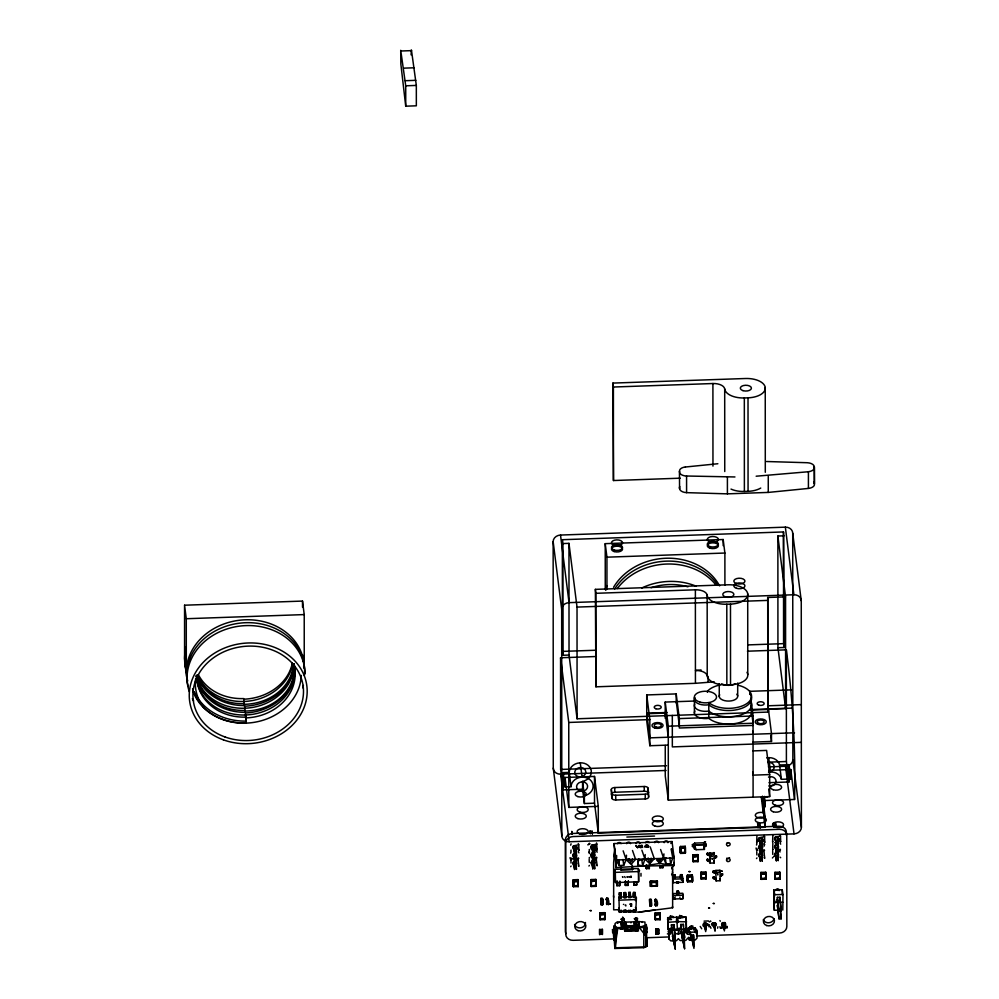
<?xml version="1.0" encoding="UTF-8"?>
<svg xmlns="http://www.w3.org/2000/svg" width="999" height="999" viewBox="0 0 999 999"><rect width="100%" height="100%" fill="white"/><g stroke="black" fill="none" stroke-linecap="round" stroke-linejoin="round"><path stroke-width="1.5" d="M599.662 933.715L599.675 930.569L602.335 930.481L602.297 934.165L599.662 933.715L602.335 933.628M616.92 885.738L616.97 881.393L616.92 885.738L619.642 885.713L619.867 881.293L619.642 885.713M625.399 885.439L625.461 881.106L625.399 885.439L628.121 885.414L628.346 881.006L628.121 885.414M633.89 885.139L634.065 882.304L636.813 882.192L636.613 885.114L633.89 885.139L633.816 883.403M614.485 940.184L614.797 948.476L643.781 947.676L647.015 946.24L646.865 938.935L645.854 935.863M655.844 933.341L655.844 930.194L658.516 930.106L658.466 933.79L655.844 933.341L658.503 933.253M682.954 882.304L682.717 876.897L672.702 877.247L672.951 882.654L682.954 882.304L682.729 880.406M672.964 899.038L672.714 893.63L682.729 893.268L683.179 894.142L682.966 898.688L672.964 899.038L672.714 893.63M672.951 882.654L672.702 877.247M707.267 859.277L707.267 860.514L709.59 861.55L707.267 860.701L707.267 859.277L709.59 860.176L707.267 859.465M707.267 854.707L707.267 853.283L708.129 853.321L709.552 854.182L709.577 855.631L707.267 854.707L707.267 853.283M709.552 854.182L709.577 855.631L708.116 854.582L708.129 853.321M713.286 877.035L713.286 878.283L715.609 879.32L713.286 878.471L713.286 877.035L715.609 877.946L713.286 877.222M713.286 872.477L713.286 871.053L714.148 871.103L715.571 871.965L715.596 873.413L713.286 872.477L713.286 871.053M715.571 871.965L715.596 873.413L714.148 872.352L714.148 871.103M715.609 857.317L715.621 856.056L716.445 855.956L716.495 857.379L714.397 858.328L716.458 857.192L716.445 855.956M721.628 875.087L721.628 873.825L722.464 873.725L722.514 875.149L720.404 876.098L722.464 874.962L722.464 873.725M591.171 885.726L591.171 881.393L595.953 881.155L595.966 885.626L591.171 885.726L595.966 885.626M600.074 918.98L600.087 914.647L604.87 914.397L604.882 918.88L600.074 918.98L604.882 918.88L604.87 914.397M601.473 930.581L599.55 929.432L599.6 934.527L600.986 934.028L599.6 934.527M643.781 947.676L643.843 927.447L646.266 925.986L646.852 932.317L645.878 932.616L645.916 937.649M657.654 930.219L655.731 929.058L656.056 933.878M675.049 897.065L675.174 896.927M680.556 852.622L680.569 848.288L685.351 848.039L685.364 852.522L680.556 852.622L685.364 852.522M687.599 881.143L687.599 876.81L692.382 876.573L687.599 876.81L687.624 881.23L692.394 881.043L692.382 876.573L692.394 881.043L687.624 881.23M708.691 855.506L708.703 854.257L707.267 853.471M714.71 873.276L714.722 872.027L713.286 871.24M761.088 878.558L761.101 874.237L765.883 873.988L765.896 878.471L761.088 878.558L765.896 878.471L765.883 873.988M613.886 937L613.873 940.047L614.722 940.196L614.397 925.561L615.584 927.509L615.621 947.801L645.641 946.84L646.228 938.148L645.903 940.721M624.125 912.099L624.163 911.013L625.586 910.988L625.586 912.087L624.125 912.099L624.1 910.326M628.808 911.937L628.846 910.851L630.282 910.813L630.269 911.925L628.808 911.937L628.783 910.164M633.491 911.775L633.528 910.688L634.964 910.651L634.952 911.762L633.491 911.775L633.466 910.002M613.861 929.794L614.397 925.561L614.972 929.757L613.861 929.794L614.497 927.272L613.861 933.391L614.835 933.141L614.735 934.577L614.135 927.147L613.873 940.047L613.873 934.652L614.735 934.577L613.099 929.819L612.549 930.331L612.599 932.479L613.561 932.954L614.385 930.156L613.174 929.869L613.873 940.047L614.735 934.577L613.873 933.566L614.135 927.147L621.853 929.008L623.214 927.734L624.6 929.008L624.75 931.293L636.625 930.856L637.687 927.422L639.81 928.333L640.109 927.035L646.266 925.986L647.015 946.24L645.754 939.023L646.865 938.935M651.398 882.279L651.385 886.325L656.53 886.163L656.543 882.055L651.373 882.154L651.385 886.325L656.53 886.076L656.543 882.055L651.373 882.154M704.42 849.437L703.845 842.781L694.58 843.106L694.38 848.838L696.091 849.712L704.42 849.437L703.845 842.781M578.171 881.493L573.389 881.618L573.401 886.038L578.184 885.851L578.171 881.38L573.389 881.618L573.376 885.951L578.184 885.851L578.171 881.38M595.953 881.155L591.171 881.393L591.196 885.813M620.903 911.15L620.891 912.262L619.455 912.312L619.467 911.2L620.903 911.15L619.467 911.2M619.455 912.312C618.356 909.989 622.127 909.852 620.891 912.262M624.949 930.444L627.31 928.733L630.856 930.419L630.869 928.171L634.477 926.485L639.522 927.834L645.117 935.014L644.954 922.052L638.91 921.577L639.522 927.834L637.037 930.119L624.949 930.444L625.374 927.971L627.434 926.56L634.477 926.485L634.877 925.561L634.253 921.827L625.699 922.127L626.036 926.622L630.869 928.171M660.114 914.46L655.332 914.709L655.319 919.03L660.127 918.943L660.114 914.46L655.332 914.709L655.344 919.13L660.127 918.943M675.124 898.401C675.049 900.349 671.353 898.363 675.049 898.65M685.351 848.039L680.569 848.288L680.581 852.709M692.432 846.378L692.444 844.555L693.918 844.392L694.38 847.289L692.432 846.378L694.218 846.977M697.989 856.505L693.206 856.63L693.231 861.051L698.001 860.876L697.989 856.393L693.206 856.63L693.206 860.963L698.001 860.876L697.989 856.393M705.956 873.813L701.173 873.938L701.198 878.358L705.968 878.171L705.956 873.688L701.173 873.938L701.173 878.271L705.968 878.171L705.956 873.688M708.116 860.564L708.129 859.315M714.135 878.333L714.148 877.085M782.791 910.089L783.004 894.53L782.229 889.709L773.713 890.072L774.325 910.264L778.558 910.176M779.919 874.013L775.137 874.137L775.137 878.471L779.932 878.371L779.919 873.888L775.137 874.137L775.162 878.558L779.932 878.371M782.205 894.367L782.229 889.709M600.886 902.297L600.911 898.388C603.933 898.051 602.634 902.834 602.597 904.782L601.161 904.819L600.836 902.409L602.297 902.284M651.298 900.911A8.267 7.03 -7.2 0 0 651.036 899.587L651.023 899.512A8.267 4.333 0 0 1 651.323 901.772L650.973 899.412L649.6 899.475L649.85 905.918L651.286 905.868L651.485 904.857A8.267 4.333 0 0 1 651.323 905.743L651.336 905.681A8.267 7.03 -7.2 0 0 651.336 902.022L651.286 905.868M676.985 882.017L678.546 882.142L676.985 882.017L676.997 882.866L678.458 882.304L676.997 882.866M636.613 885.114L636.55 883.303M624.75 931.293L624.6 929.008L627.447 926.672L623.214 927.734L621.853 929.008M673.763 862.474L674.125 865.521L659.79 863.448L642.644 866.046L616.108 867.557L614.023 843.581L672.04 841.545L674.113 857.966L674.125 865.521L642.644 866.046L637.886 864.784L637.949 860.713L644.929 858.99L647.102 859.552M646.253 865.434L646.365 868.705L649.313 868.606L649.213 865.409M659.839 866.133L659.939 867.831L662.886 867.731L662.886 865.309M696.515 932.729L696.565 929.932L695.142 927.746L688.498 927.821L687.012 930.269L685.651 927.921L685.851 932.379L687.512 934.202L693.556 935.089L693.693 946.802L691.196 935.176L688.211 929.282L691.196 935.176L693.955 948.388L693.556 935.089M625.586 912.087L625.561 910.276M630.269 911.925L630.244 910.114M634.952 911.762L634.927 909.952L633.641 910.326L633.653 909.552L633.666 911.063L635.139 910.963L635.264 909.652L633.703 910.052L634.964 910.651M622.727 917.294C619.517 929.295 628.696 928.858 622.727 917.294L622.614 925.873M635.976 918.206C632.941 928.283 641.695 927.934 636.338 918.193M637.662 847.115L635.701 845.616L637.649 847.689L639.023 845.491L637.649 847.689L636.875 846.328M673.089 938.298L671.428 924.787L674 924.687L675.212 938.236L673.089 938.298L671.428 924.787M673.588 898.713L673.601 899.075M679.894 897.464L679.957 897.102M680.494 898.913L682.092 898.75M682.454 937.974L680.794 924.45L683.366 924.362L684.577 937.911L682.454 937.974L680.794 924.45M668.219 929.52L667.682 917.656L685.826 916.87L686.238 919.142L686.425 929.07L668.219 929.52L667.682 917.656M686.425 929.07L685.826 916.87L676.798 918.793L677.397 929.195M635.888 925.411L635.963 918.293M678.446 882.804L678.446 881.967M626.036 926.622L625.699 922.127M674.949 898.463L674.949 899.312M645.641 946.84L646.266 925.986L646.378 933.528L646.478 931.056M781.156 910.838L779.957 897.252L777.372 897.339L777.372 899.55L779.02 910.838L781.156 910.838L779.957 897.252M779.02 918.83L777.372 905.331L779.02 918.83L781.156 918.83L780.581 911.1M573.376 886.263L573.251 879.794L578.046 879.62L578.184 881.155L578.171 886.563L573.376 886.737L573.251 879.794L573.389 881.33L578.171 880.594L578.171 886.563L578.046 879.62L577.684 880.831M578.171 886.563L577.697 884.615M591.171 886.038L591.046 879.57L595.829 879.395L595.966 886.338L591.171 886.513L591.046 884.44M595.841 885.376L595.966 886.338L595.479 884.39M600.087 919.392L599.949 912.811L604.745 912.649L604.882 914.185L600.074 913.785L599.949 912.811L600.087 919.767L604.87 919.592L604.757 917.532M655.319 919.355L655.194 912.874L659.989 912.711L660.114 919.654L655.319 919.817L655.194 917.756M655.194 918.855L659.989 918.693L660.114 919.654L659.627 917.694M680.556 852.934L680.431 846.465L685.227 846.29L685.364 847.826L680.556 847.427L680.431 846.465L680.556 853.408L685.351 853.233L685.227 851.173M687.599 881.455L687.474 874.987L692.27 874.812L692.394 881.755L687.599 881.93L687.474 880.956L687.474 874.987L687.612 876.523L692.382 875.786L692.394 881.755L692.27 874.812L692.394 881.755M693.206 861.275L693.081 854.807L697.876 854.644L698.001 856.168L698.001 861.588L693.206 861.75L693.081 854.807C692.245 857.442 697.702 856.88 697.876 854.644L698.001 861.588L697.514 859.627M701.173 878.583L701.048 872.115L705.843 871.94L705.968 873.476L705.968 878.883L701.173 879.058L701.048 872.115L701.186 873.638L705.956 872.901L705.968 878.883L705.843 871.94L705.481 873.151M705.968 878.883L705.481 876.922M761.088 878.87L760.963 872.402L765.758 872.239L765.883 879.182L761.088 879.345L760.976 878.383L760.963 872.402L761.101 873.938L765.883 873.201L765.883 879.182L765.758 872.239L765.396 873.451L761.35 873.588L760.963 877.284M765.883 879.182L765.409 877.222M775.137 878.783L775.012 872.314L779.807 872.139L779.932 873.675L779.932 879.083L775.137 879.257L775.386 873.501L779.445 873.351L779.807 872.139L779.932 879.083L779.807 878.121M779.932 879.083L779.445 877.122M628.945 876.672L629.158 877.197M779.02 910.838L777.372 897.339M680.569 877.696L680.481 874.699L681.93 874.649L682.08 877.671L680.569 877.696L682.067 877.484L681.93 874.649M574.887 857.317L574.125 858.366L575.599 858.316M760.726 849.187L759.964 850.249L761.438 850.199M693.443 846.59L693.531 844.642L692.444 844.555M708.378 924.799L707.454 923.95M690.908 929.12L691.046 926.373L691.845 929.082M706.031 923.113L705.694 929.994L703.671 923.201L706.031 923.113L705.694 931.592L703.671 923.725M715.396 922.789L715.047 929.669L713.036 922.876L715.396 922.789L715.047 931.268L713.036 922.876M600.449 930.618L600.449 929.507L602.36 929.332L602.409 934.44L600.986 934.028M656.618 930.244L656.618 929.132L658.541 928.97L658.578 934.065L655.781 934.165L655.731 929.058M690.833 928.658L690.971 926.073M704.957 846.153L705.057 844.267L705.993 843.993L706.006 846.003L704.295 846.94L704.482 844.03L705.993 843.993M656.917 882.379L651.011 882.579L650.449 882.192L657.454 881.942L650.324 881.23L650.449 886.288L656.917 886.15L657.33 880.981L650.324 881.23L650.449 886.288L651.635 885.052M613.861 934.614L614.198 929.807M645.878 932.616L646.266 925.986M627.31 928.733L627.434 926.56M602.372 930.294L602.36 929.332M602.297 934.165L602.335 930.481M655.781 934.165L655.769 933.203M658.541 929.919L658.541 928.97M658.466 933.79L658.516 930.106M626.498 855.219L626.198 859.652L623.726 865.296L619.143 865.509L616.096 860.002L614.023 843.581M645.217 854.557L644.929 858.99L642.644 866.046L641.895 860.239M663.935 853.895L663.648 858.328L665.983 863.798L670.579 863.76L672.789 858.016L671.128 849.025M778.233 890.371L778.034 890.509M782.791 902.247L775.087 902.522L773.988 901.622L774.537 894.704L773.713 890.072L774.65 893.893M639.522 927.834L638.91 921.577M602.809 903.77L602.597 904.782M649.313 868.069L646.253 867.856L646.453 865.584M614.897 849.3L613.636 862.649L613.673 909.839L617.32 909.714M638.736 928.396L639.81 928.333L640.109 927.035L638.736 928.396L633.104 926.36L633.154 927.834L636.788 928.658L636.887 930.743L637.687 927.422L636.026 928.408L633.154 927.834L633.516 926.36L636.788 928.658L633.104 926.36M621.091 911.45L621.216 910.139M624.163 911.013L625.774 911.288L625.898 909.977M615.396 926.672L616.97 927.621L616.158 936.063L615.022 923.576L616.57 922.439L621.041 922.202L621.74 928.333L625.374 927.971M712.175 923.688L711.837 924.312L712.724 924.687L712.162 923.438L712.861 924.674L712.162 923.438L711.463 924.724M613.935 856.692L614.735 849.287M619.592 896.865L619.467 897.926L621.103 898.039L620.841 892.719L619.392 892.769L619.405 894.405L619.592 896.865L621.028 896.727L620.841 892.719M624.15 897.764L624.088 892.606L625.524 892.557L625.911 897.701L624.15 897.764L624.088 892.606M628.833 897.601L628.771 892.432L630.207 892.382L630.594 897.539L628.833 897.601L628.771 892.432M633.453 892.269L633.516 897.439C632.305 891.158 635.938 890.996 635.339 897.364L634.889 892.219M717.744 874.962L718.106 874.612M678.496 921.64L677.397 922.626L676.286 921.715L676.798 917.382L678.496 921.64L686.575 921.827M758.204 841.258L758.516 838.536M685.851 932.379L678.333 934.015L679.008 928.321L678.333 934.015L675.324 933.566M719.904 926.685L720.441 928.108L727.085 927.721L727.247 926.435M645.928 927.272L646.278 924.45L646.865 928.633L645.754 928.683M606.306 899.924C607.167 894.692 609.989 902.422 608.403 904.57L606.568 903.883M654.994 901.011C655.856 895.778 658.666 903.508 657.092 905.656L655.656 905.718L655.132 904.357A8.267 4.333 0 0 0 655.581 905.594L655.606 905.569A8.267 7.03 -7.2 0 1 655.594 901.872L655.594 901.66A8.267 4.333 0 0 1 655.294 899.387L655.307 899.375A8.267 7.03 -7.2 0 0 655.019 900.773M616.108 867.557L616.67 855.556M665.834 857.629L656.68 860.052L659.79 863.448L660.339 859.227M627.01 876.76L626.885 877.085M627.597 877.085L627.872 877.047M621.341 869.118L615.184 869.33L614.934 881.518L615.596 882.579L638.623 881.767L638.873 869.642L638.249 868.518L632.105 868.73M673.938 897.639L674.562 898.163L673.888 897.676M637.886 864.784L638.798 858.903M694.38 848.838L694.58 843.106M712.387 859.003L711.738 858.765L712.462 858.79M658.353 859.09L659.79 863.448L660.526 859.078M632.355 865.871L632.504 869.654L621.141 870.191L621.253 866.52M704.158 846.653L704.482 844.03M606.643 898.201L606.905 904.445A8.267 7.03 -7.2 0 1 606.905 900.786L606.905 900.561A8.267 4.333 0 0 1 606.605 898.301L606.63 898.288A8.267 7.03 -7.2 0 0 606.343 899.687M570.941 858.865L571.103 858.066L571.915 858.566M589.198 858.228L589.36 857.429M756.942 848.563L756.78 850.748L756.056 848.039M772.851 849.387L772.702 850.186L772.851 843.131M669.48 929.932L669.78 928.483L670.816 932.904L668.968 934.852L668.518 930.931L669.48 929.932L678.234 930.331M717.594 928.208L717.881 926.76M638.623 881.767L638.249 868.518M715.833 878.958L716.083 880.868L720.192 880.718L719.954 878.82M693.531 844.642L694.38 847.289L694.205 845.054M646.253 867.856L646.253 867.007M615.184 869.33L615.596 882.579M678.546 882.142L678.458 882.304M631.755 861.625L632.442 858.803M641.87 850.161L644.929 858.99L649.787 863.798L651.161 858.141M647.976 846.49L647.764 847.277L645.916 847.14C651.548 846.553 642.719 844.33 647.864 845.753M655.332 899.287L655.656 905.718M621.141 870.191L621.316 866.77M618.918 908.029L618.418 910.514L619.318 911.088L635.826 910.514L636.4 909.789L635.439 907.454M639.897 927.759L640.109 927.035M635.826 910.514L636.413 897.651L635.426 896.503L635.426 900.611M650.249 862.324L651.161 859.402M570.666 845.154L571.091 843.818M570.666 853.146L571.091 851.81M588.923 844.517L589.348 843.168M588.923 852.509L589.348 851.16L589.36 853.608M756.93 835.688L756.693 842.694L756.93 841.957M756.505 845.029L756.93 843.68M772.851 835.139L772.602 842.132L772.851 841.395M573.251 884.664L573.264 885.763L578.046 885.601M595.829 879.395L595.479 880.606M599.962 917.694L599.962 918.793L604.757 918.63L604.87 919.592L604.745 912.649L604.757 918.63L604.383 917.544M680.444 852.434L680.431 851.335M693.081 859.677L693.081 860.788L696.678 860.663M701.048 876.985L701.048 878.084L705.843 877.921M760.976 878.383L761.338 877.272M570.854 850.823L571.091 850.074M589.11 850.174L589.348 849.437M630.856 930.419L633.741 928.683L634.402 922.477L638.898 922.314M762.662 799.4L763.261 798.014M717.607 873.588L717.232 872.801M710.052 854.545L714.16 854.407L714.335 852.971L709.602 853.146L710.064 863.099L714.173 862.961L713.935 861.063M715.833 870.416L716.071 872.314L720.179 872.177L720.391 871.128L719.942 870.266L715.833 870.416L716.083 880.868M682.966 898.688L682.729 896.79M613.923 929.382L612.337 929.582M710.938 855.281L711.6 855.818L711.213 855.019M717.644 873.551L716.957 873.051M640.009 846.066L642.257 845.379L639.735 845.828L639.959 847.102A1.861 0.974 0 0 0 640.933 847.339L642.507 847.314L639.435 846.215L641.795 845.616L640.334 845.953M646.465 847.189L647.577 847.077A1.786 0.937 0 0 0 648.401 846.603L648.114 845.491A1.548 0.812 0 0 0 647.152 845.216L645.779 845.554M693.556 937.112L691.196 937.187L689.547 940.234L695.217 940.034L697.065 938.086L696.565 929.932M574.4 857.629L574.275 858.253L574.887 857.429A2.035 1.723 -7.2 0 1 572.827 855.256A2.035 1.723 -7.2 0 1 575.936 854.182A2.035 1.723 -7.2 0 1 575.973 857.005M760.239 849.512L760.114 850.137L760.726 849.3A2.035 1.723 -7.2 0 1 758.678 847.102A2.035 1.723 -7.2 0 1 761.85 846.103A2.035 1.723 -7.2 0 1 761.7 848.95M777.06 848.476L776.036 849.575L777.359 849.637M670.878 843.531L672.04 841.545M591.171 886.513L591.046 879.57L591.171 880.531L595.966 880.931M693.081 855.906L698.001 856.168M693.756 930.019L695.142 927.746L695.217 932.042L697.015 933.89L696.378 929.932M570.679 866.695L571.103 866.058M588.935 866.046L589.36 865.421M756.518 858.566L756.942 857.941M772.427 858.004L772.864 857.379M630.219 877.01L630.794 876.273L631.368 877.347M659.79 863.448L663.648 858.328L660.601 849.512M715.009 858.141L715.621 856.056M721.016 875.911L721.628 873.825M715.184 858.341L715.184 857.092L716.495 856.143M721.191 876.111L721.191 874.862L722.514 873.913M682.242 879.732L681.281 880.007L682.08 879.595M630.444 876.747L630.631 876.985M680.494 932.554L681.168 931.792M649.787 863.798L654.283 858.665L650.212 846.902M614.173 932.666L613.374 931.143L613.786 934.827M625.212 905.344L625.337 905.256M705.057 844.267L704.295 846.94M773.663 856.643L775.873 855.144M648.339 845.666L647.764 847.277L647.352 845.604L648.401 846.603M773.988 903.508L775.087 902.522L773.938 897.776L774.325 910.264M571.016 863.061L570.916 860.064L572.252 858.89M720.441 928.108L724.762 924.475L724.75 922.464L724.412 929.345L722.402 922.539L724.412 930.931L724.762 924.475L722.402 924.562M776.348 848.813L775.886 849.687L776.161 848.95M624.637 929.657L628.284 926.997L622.852 928.92L615.584 927.509L622.24 928.658L617.769 928.371L614.797 948.476L614.135 927.147M599.55 929.432L601.023 930.194L602.409 929.694M655.769 929.42L658.578 929.32M708.316 924.687L707.28 924.475M595.392 849.924L596.503 849.187L597.177 849.774L596.503 842.919M709.939 926.335L708.99 926.872L708.978 924.662M777.647 889.497L778.159 889.797M623.463 904.432L623.788 904.37M639.597 926.935L645.566 925.873M722.327 925.586L724.762 924.475L727.085 927.721M587.749 844.829L590.084 843.805M760.251 848.438L760.813 848.651M776.173 847.889L775.886 847.901M645.691 845.366L646.653 845.416M578.246 843.568L578.733 844.754L573.488 845.853L574.575 853.483L573.488 845.853M596.99 844.105L591.745 845.216L592.832 852.846L591.745 845.216M764.085 835.439L764.572 836.625L759.327 837.736L760.414 845.366L759.327 837.736M779.994 834.877L780.494 836.076L775.249 837.174L776.323 844.804L775.249 837.174M691.196 937.187L687.512 938.423L685.851 940.371L680.182 940.571L678.333 938.673L676.498 940.696L670.816 940.896L668.993 939.048L668.518 930.931L669.155 934.852M628.383 858.94L626.198 859.652L623.151 850.836M684.989 852.871L685.227 846.29L685.351 852.759M592.669 855.918L593.231 855.681M645.766 845.778L646.99 845.429M592.382 855.943L593.194 855.706M759.964 848.463L760.776 848.226M656.056 881.43L657.33 880.981L657.454 886.038L650.449 886.288M639.435 846.215L640.172 847.489L641.445 847.14M621.053 896.44L619.617 896.815L619.467 897.926L621.041 897.701L621.028 896.727M630.881 922.826L631.056 922.801M646.166 940.146L646.865 939.959M655.731 933.803L656.655 933.603M714.947 856.942L715.184 857.092M720.953 874.712L721.191 874.862M629.72 904.157L630.007 904.17M622.614 911.875L639.298 912.087L672.639 907.766L672.614 864.772M639.298 912.087L654.745 909.964M675.037 877.11L673.526 877.871L673.463 874.949L674.912 874.899L675.087 877.771L674.912 874.899M680.594 877.01L682.042 876.86M678.546 893.368L677.047 894.13L676.985 891.208L678.433 891.158L678.608 894.03L678.433 891.158M685.439 467.008L717.869 463.736M756.156 476.211L808.416 471.74A7.667 4.021 0 0 0 814.297 467.457L814.297 466.558L814.422 484.09A7.667 4.021 0 0 1 808.441 488.424L768.268 492.42L727.409 493.856L686.588 492.644A7.667 4.021 0 0 1 679.682 488.823L679.457 487.924M701.073 669.942L695.479 670.504A11.076 5.807 0 0 1 707.217 675.911A18.469 9.678 0 0 0 726.847 684.927L730.531 684.802A18.469 9.678 0 0 0 746.977 672.277M695.491 683.316L714.223 681.83M640.172 847.489L642.507 847.314M668.368 922.277L676.286 921.715M630.644 877.122L630.794 877.372M624.65 925.598L627.335 925.411M616.57 922.439L621.041 922.202L621.74 928.333M707.442 924.5L708.666 924.587M624.125 892.956L625.586 892.869M628.821 892.781L630.269 892.706M678.471 891.932L677.01 892.007L677.097 893.518L678.583 893.443M601.161 904.819L600.836 898.388L602.285 898.313L602.584 899.575M649.85 905.918L649.525 899.475L650.973 899.412L651.273 900.661M730.506 724.025L729.445 724.063M682.067 876.785L680.606 876.835L680.506 875.486L681.967 875.424M600.836 902.409L602.285 902.347M640.059 927.621L643.843 927.447M601.161 900.836L602.597 900.773M649.85 901.922L651.286 901.86M704.058 921.128L708.378 920.941L709.527 921.927M624.3 896.652L625.774 896.602L625.911 897.701M628.983 896.49L630.456 896.44L630.594 897.539M633.666 896.328L635.139 896.265L633.641 896.365M624.288 910.638L625.724 910.589M626.86 837.037L654.545 836.063M646.39 867.906L649.313 867.794L646.365 867.869L646.378 865.808M675.062 877.184L673.601 877.247L673.463 874.949M617.082 882.891L619.83 882.791M625.574 882.592L628.321 882.492M620.891 894.305L619.455 894.367L619.617 896.815L621.041 897.701M633.503 893.868L634.952 893.818M672.964 895.541L682.966 895.179M779.083 909.053L781.218 908.978M779.095 917.045L781.218 916.97M624.587 930.656L636.788 930.206M400.924 50.999L411.526 50.637L416.333 85.427L416.346 105.807L405.731 106.181L400.849 64.036L400.724 50.325L405.731 85.802L405.731 106.181M403.596 68.157L414.21 67.782M405.182 80.707L415.796 80.332M405.731 85.802L416.333 85.427M680.319 478.184L613.461 480.531L612.911 383.079L745.616 378.509A18.469 9.678 0 0 1 765.246 387.537L765.296 472.277M612.911 383.079L613.398 387.025L712.911 383.529A11.076 5.807 0 0 1 724.7 388.936A18.469 9.678 0 0 0 744.33 397.952L748.014 397.827A18.469 9.678 0 0 0 765.246 387.537M686.588 492.644L686.575 476.011L734.964 476.96M731.006 489.085A18.469 9.678 0 0 0 744.38 491.458L748.064 491.333A18.469 9.678 0 0 0 760.751 488.061M560.514 535.052L785.351 527.16A7.393 6.281 -7.2 0 1 792.719 533.204L801.26 600.786L801.398 827.322A7.393 6.281 -7.2 0 1 794.03 833.878L569.18 841.77A7.393 6.281 -7.2 0 1 561.813 835.726L553.271 768.144L553.146 541.608A7.393 6.281 -7.2 0 1 560.514 535.052L569.043 602.647A7.393 6.281 -7.2 0 0 561.675 609.203L561.813 835.726M767.719 597.489L767.794 709.178L785.626 708.553L785.564 596.853L767.719 597.489L768.156 712.075L577.085 718.781L569.03 655.057L562.912 655.269L562.425 651.398L562.35 539.71L783.503 531.943L784.065 647.502L777.934 647.714L777.871 536.026L784.003 535.814M562.35 539.71L562.849 543.568L568.968 543.356L577.022 607.092L577.085 718.781M605.257 589.51L605.232 543.656L723.176 539.522L724.887 553.034L724.912 585.127M605.232 543.656L606.942 557.18L724.887 553.034M595.379 589.36L595.879 593.306L695.379 589.81L695.429 683.316L595.928 686.812L595.379 589.36L728.084 584.79A18.469 9.678 0 0 1 747.714 593.818L747.764 674.512M184.565 605.207L302.51 601.073L304.22 614.585L304.245 668.069A59.103 50.237 -7.2 0 0 245.242 619.805A59.103 50.237 -7.2 0 0 186.301 672.215L184.59 658.691L184.565 605.207L186.276 618.731L186.301 672.215M569.043 602.647L793.893 594.755A7.393 6.281 -7.2 0 1 801.26 600.786M186.276 618.731L304.22 614.585M577.022 607.092L768.094 600.387M695.379 589.81A11.076 5.807 0 0 1 707.167 595.217A18.469 9.678 0 0 0 726.797 604.233L730.481 604.108A18.469 9.678 0 0 0 747.714 593.818M562.425 651.398L595.129 650.262M747.751 644.904L783.578 643.643L784.065 647.502M764.56 796.415L765.084 806.48A11.076 9.416 -7.2 0 0 765.084 816.87L765.097 827.259L598.301 833.116L594.517 803.184L584.39 803.533L582.579 789.222L563.224 789.897L560.639 769.455L560.576 657.767L596.391 656.505M747.414 651.198L786.338 649.837C792.869 699.475 795.728 749.35 794.567 799.487L765.072 800.511M794.53 732.791L649.85 737.861L646.74 713.199L646.728 694.942L676.211 693.905L679.332 718.581L679.332 728.009L753.059 725.424M749.937 694.367L749.937 691.32L791.395 689.859M665.234 718.318L665.222 702.072L694.28 701.048M768.156 705.781L801.323 704.62M646.74 713.199L667.007 712.487M751.473 709.527L791.408 708.129M750.012 710.102L768.443 709.452L771.49 733.603L771.49 741.458L753.059 742.107M560.576 657.767L568.756 722.452L649.837 719.605L649.862 745.729L668.281 745.092M679.332 718.581L753.046 715.983L753.096 797.165M665.222 702.072L668.281 726.211L753.046 723.239L750.761 705.132M801.348 742.369L672.339 746.902L672.315 715.434M753.046 750.898L766.62 750.424L769.667 774.562L769.68 796.59L668.319 800.149L665.272 776.011L665.247 745.416M560.639 769.455L666.52 765.734M767.719 762.187L786.4 761.525L788.985 781.98L769.018 782.679M563.224 789.897L563.211 772.602L569.23 772.389A11.076 9.416 -7.2 0 1 579.707 762.849A11.076 9.416 -7.2 0 1 591.246 770.641A11.076 9.416 -7.2 0 1 582.579 781.405L582.579 789.222M766.708 757.891A11.076 9.416 -7.2 0 1 779.595 764.997L788.973 764.672L790.783 778.983L781.405 779.32A11.076 9.416 -7.2 0 0 768.531 772.202M553.271 768.144A7.393 6.281 -7.2 0 0 560.651 774.175L666.083 770.466M768.431 766.882L785.489 766.283A7.393 6.281 -7.2 0 0 792.856 759.727L792.719 533.204M584.39 803.533L584.378 795.728A11.076 9.416 -7.2 0 0 593.056 784.964A11.076 9.416 -7.2 0 0 581.518 777.16A11.076 9.416 -7.2 0 0 571.041 786.7L565.022 786.912L565.022 777.472L594.505 776.435L598.289 806.368L598.301 833.116M769.055 770.316L790.783 769.542L794.567 799.487M769.667 774.562L753.084 775.149L752.697 772.127M614.76 787.537L644.243 786.5A3.696 1.936 0 0 1 648.176 788.298L648.663 796.877A3.696 1.936 0 0 1 645.229 798.938L615.734 799.974A3.696 1.936 0 0 1 611.813 798.176L611.313 789.597A3.696 1.936 0 0 1 614.76 787.537L614.76 792.257A3.696 1.936 0 0 0 611.326 794.317M614.76 792.257L644.255 791.22A3.696 1.936 0 0 1 648.176 793.019L648.663 796.877M611.313 789.597L611.8 793.456A3.696 1.936 0 0 0 615.734 795.254L645.229 794.23A3.696 1.936 0 0 0 648.663 792.17M767.756 797.102L761.313 797.327L763.248 812.662A5.544 2.897 0 0 0 755.281 815.471A5.544 2.897 0 0 0 763.885 817.694L765.097 827.259M565.022 777.472L568.806 807.404L598.289 806.368M680.431 847.564L685.227 847.389M680.943 847.976L680.556 847.427L680.556 853.408M759.327 845.728L760.414 853.358L759.327 845.728L761.688 845.641L762.287 853.283L761.688 847.651M775.249 845.166L776.335 852.796L775.249 845.166L777.609 845.079L778.196 852.734L777.759 848.501M573.488 853.845L574.575 861.475L573.488 853.845L575.849 853.758L576.448 861.413L575.849 853.758M591.745 853.208L592.832 860.838L591.745 853.208L594.105 853.121L594.705 860.763L594.105 853.121M759.34 853.72L760.426 861.35L759.34 853.72L761.7 853.633L762.287 861.275L761.7 855.644M775.249 853.158L776.335 860.788L775.249 853.158L777.609 853.071L778.209 860.726L777.759 856.493M616.096 860.002L674.113 857.966L671.565 849M573.501 861.837L574.587 869.467L573.501 861.837L575.861 861.75L576.448 869.405L575.861 863.773M591.758 861.2L592.844 868.83L591.758 861.2L594.118 861.113L594.705 868.755L594.118 861.113M649.213 866.907L649.213 867.756M659.839 866.982L662.787 866.882L662.886 867.731M615.584 872.364L638.623 871.553M701.048 873.213L705.843 873.039M624.637 876.61L625.174 877.572M687.474 876.086L692.27 875.911M760.963 873.501L765.758 873.338M687.849 876.173L691.907 876.023M775.012 873.413L779.807 873.238M573.251 880.893L578.046 880.718M775.511 873.825L775.012 872.314L775.137 879.257M779.932 873.675L775.149 873.838M591.046 880.668L595.841 880.494M672.951 879.157L682.954 878.795M687.474 879.857L687.474 880.956L692.27 880.793L692.27 879.694M677.01 882.367L678.433 882.604M616.833 885.214L619.567 885.114M625.324 884.914L628.059 884.814M633.816 884.615L636.55 884.515M633.503 892.619L634.939 892.569M619.392 892.769L620.891 893.069M624.275 896.702L625.711 896.64L625.524 892.557M628.958 896.528L630.394 896.478L630.207 892.382M633.928 896.553L618.918 897.09L619.318 911.088M619.318 900.161L635.814 899.562M630.594 904.157L631.793 904.107M630.594 904.357L631.493 904.332L630.706 905.206M630.656 905.831L631.493 905.806M630.656 906.043L631.793 905.993M776.885 901.473L778.621 901.41M619.405 911.912L620.854 911.862M624.088 911.75L625.536 911.7M628.771 911.587L630.219 911.538M633.466 911.413L634.902 911.363M599.962 913.923L604.745 913.748M604.395 913.86L600.337 913.998L600.324 917.681M600.461 914.335L600.074 913.785L600.087 919.767M655.194 913.973L659.989 913.81M655.319 919.817L655.194 912.874L655.581 914.06M621.066 922.939L625.561 922.776M626.061 925.873L634.877 925.561L634.253 921.827M713.036 924.887L715.396 924.799M599.675 930.569L599.875 931.318L602.285 931.23M635.576 930.032L638.398 929.944M600.486 931.68C603.171 932.179 599.238 931.155 600.536 932.916L601.56 932.879L601.51 931.642M635.476 931.068L638.523 930.968M678.845 929.607L681.256 929.52M683.716 929.432L686.188 929.345M658.466 930.856L656.043 930.943L655.844 930.194M656.668 931.305C659.352 931.805 655.419 930.793 656.705 932.542L657.742 932.504L657.692 931.268M657.454 933.141L658.503 933.103L658.578 934.065M695.217 932.042L689.535 932.242L688.498 927.821L690.784 929.495M667.382 933.903L670.479 933.79M613.448 938.898L573.101 940.321A7.343 6.244 -7.2 0 1 565.771 934.315L565.721 843.081A7.343 6.244 -7.2 0 1 573.039 836.563L779.445 829.32A7.343 6.244 -7.2 0 1 786.775 835.314L786.837 926.56A7.343 6.244 -7.2 0 1 779.507 933.066L697.252 935.963M646.041 937.761L669.318 936.937M621.415 869.217L632.467 868.843M673.488 875.112L674.937 875.062M680.481 874.699L681.955 874.812M680.481 875.499L681.942 875.449M676.985 891.208L678.458 891.32M678.446 891.957L677.01 891.37M591.221 862.249L594.904 862.125M606.942 900.648L608.403 900.586M655.619 901.735L657.08 901.672M765.883 874.113L761.101 874.237L761.113 878.645M604.87 914.522L600.087 914.647L600.112 919.068M633.453 893.918L634.914 893.88M694.505 844.867L704.432 844.63L694.505 844.867L696.091 849.712M774.537 894.704L783.004 894.53M620.891 894.38L619.405 894.405L619.442 893.118M616.97 927.621L621.728 927.572M682.479 936.113L684.627 936.138M673.126 936.438L675.262 936.463M777.122 850.636L779.595 850.673L780.007 852.035M761.213 851.198L763.686 851.223L764.098 852.597M593.631 858.678L596.103 858.715L596.503 860.077M575.374 859.315L577.847 859.352L578.259 860.713M667.482 919.517L671.515 919.592M766.458 461.513L807.267 462.724A7.667 4.021 0 0 1 814.173 466.558M674.5 929.757L677.247 929.857M704.507 845.941L706.006 846.003M707.267 854.52L708.116 854.582M713.286 872.302L714.148 872.352M657.642 933.628L658.541 933.703M602.409 934.44L600.973 933.665M708.703 854.257L709.59 854.382M714.722 872.027L715.609 872.152M645.878 928.383L646.64 929.132M623.214 927.734L625.237 928.096L625.262 929.445M693.731 845.229L694.38 845.366M628.383 860.201L626.198 859.652L631.068 864.447L635.564 859.315L632.504 850.499M711.7 856.593L712.462 856.368L711.65 856.543M633.741 928.683L637.037 930.119M635.839 924.15L638.099 925.324M622.577 924.612L624.825 925.798M756.942 849.949L757.754 850.436M633.516 926.36L636.026 928.408M780.007 841.146L780.681 841.732L780.494 836.076M764.085 841.707L764.759 842.294L764.572 836.625M780.007 857.13L780.681 857.716M764.098 857.691L764.772 858.278L764.098 853.408M596.515 865.171L597.19 865.758L596.515 860.888M578.246 849.824L578.921 850.411L578.733 844.754M578.259 865.808L578.933 866.395L578.259 861.525M700.212 926.423L701.723 928.77M710.064 863.099L709.814 852.634M687.387 930.256L691.196 935.176M648.114 845.491L648.738 846.39M780.007 849.138L780.494 849.849M764.085 849.699L764.585 850.411M596.503 857.179L597.002 857.891M578.246 857.816L578.746 858.528M763.273 806.568L762.662 805.444M780.681 841.732L777.609 837.087L777.609 839.11M764.759 842.294L761.688 837.649L762.274 845.291L761.688 839.659M597.177 849.774L594.105 845.129L594.692 852.771L594.105 845.129L596.503 849.187M578.921 850.411L575.849 845.766L575.849 847.789M719.904 920.579L720.304 921.228M630.282 910.813L628.846 910.851M778.808 839.123L777.609 837.087L778.196 844.742L777.746 840.509M577.047 847.801L575.849 845.766L576.435 853.421L575.998 849.187M762.599 801.21L761.962 799.874M780.007 842.869L780.681 844.18M764.759 844.729L764.085 843.431L764.085 846.24M596.503 850.911L597.177 852.209M578.246 851.56L578.921 852.859M594.767 845.591L595.928 847.989M645.704 926.21L646.865 928.633M704.158 844.729L704.907 846.752M710.539 920.916L710.876 921.64M671.603 867.694L672.627 870.017M671.603 873.988L672.627 876.31M779.195 849.687L779.595 850.673M763.273 850.249L763.686 851.223M595.691 857.729L596.103 858.715M577.434 858.366L577.847 859.352M569.967 857.754L570.916 860.064M688.461 937.349L689.547 940.234L688.96 937.474M684.864 851.185L685.227 852.272M619.592 910.813L619.392 910.201L619.63 911.5M691.445 926.048L692.257 928.608M710.551 927.022L710.951 928.283M629.407 858.641L630.656 862.999M648.139 857.929L649.375 862.324M411.526 50.637L411.326 49.95L411.101 54.87M613.099 929.819L613.873 934.39M776.136 827.247L775.411 822.814L775.836 825.911M760.227 827.809L759.502 823.376L760.127 828.009M592.395 833.815L591.92 830.856L592.332 833.94M643.781 926.76L645.117 935.014M638.486 927.447L638.598 928.246M669.817 857.891L670.579 863.76M622.976 859.465L623.726 865.296M785.351 527.16L793.893 594.755M777.871 536.026L785.564 596.853M792.856 759.727L801.398 827.322M777.934 647.714L785.626 708.553M785.489 766.283L794.03 833.878M779.595 764.997L781.405 779.32M767.794 709.178L768.156 712.075M770.729 735.426L771.49 741.458M768.718 757.667L770.529 771.977M768.731 789.048L769.68 796.59M763.873 796.902L765.084 806.48M749.937 691.32L750.286 694.118M750.811 698.313L753.046 715.983M762.462 796.141L763.248 812.662M765.084 816.87L763.873 807.304L763.885 817.694M752.672 731.156L753.059 734.24M701.423 876.972L701.423 873.288M676.286 701.685L679.332 725.823M693.219 856.343L693.206 861.75M668.281 737.225L665.234 713.086L646.803 713.723L646.803 721.59L649.862 745.729M680.806 847.552L680.806 851.323M687.012 930.269L687.512 934.202M672.427 865.359L672.614 866.87M672.439 871.652L672.627 873.163M646.728 694.942L649.837 719.605M672.452 906.268L672.639 907.766M660.127 914.247L655.332 914.41M659.627 913.923L659.989 912.711L660.114 919.654M657.742 932.504L656.705 932.542M644.58 846.178L644.68 847.027M613.473 895.753L613.661 897.252M553.146 541.608L561.675 609.203M580.269 762.811L582.08 777.135M582.579 781.405L584.378 795.728M601.56 932.879L600.536 932.916M591.408 880.656L591.408 884.427M569.23 772.389L571.041 786.7M563.211 772.602L565.022 786.912M560.651 774.175L569.18 841.77M573.626 884.652L573.638 880.981M302.909 657.454L303.421 661.513M304.245 668.069L303.758 664.21A59.103 50.237 -7.2 0 1 303.659 667.232M293.931 664.56L294.38 668.081A49.338 41.983 -2.7 0 1 245.042 711.063M244.193 703.308L243.594 698.576A49.251 41.858 -7.2 0 1 198.414 674.75M245.042 710.064L244.555 706.206A49.338 40.822 -6.6 0 0 293.818 664.223M195.667 678.771A51.911 44.118 -7.2 0 0 200.961 703.533L202.997 706.743A55.157 46.878 -7.2 0 0 246.041 722.926L245.417 712.961A49.338 40.834 -8 0 0 294.131 663.998L294.205 664.585M624.15 910.039L624.313 911.338M656.793 903.233L657.092 905.656M608.403 904.57L608.029 898.151M676.798 918.793L676.798 917.382L677.397 922.626M774.063 827.197L773.551 822.664L773.95 826.86M758.141 827.746L757.629 823.226L758.029 827.422M590.384 833.715L590.047 830.706L590.309 833.503M590.909 846.24L591.258 849.262M590.909 854.232L591.258 857.254M572.127 834.365L571.79 831.343L572.052 834.14M683.828 930.818L684.577 937.911M675.212 938.236L674 924.687M780.256 910.289L781.156 918.83M294.156 664.085L294.255 665.084M679.782 915.334L680.044 917.969M670.416 915.671L670.679 918.293M665.409 857.979L665.983 863.798M618.581 859.652L619.143 865.509L619.018 860.539M677.11 882.542L677.085 882.217M714.959 871.877L715.034 873.163M714.959 877.871L715.034 879.157M708.94 854.108L709.015 855.394M708.94 860.102L709.015 861.388M676.798 917.382L676.91 919.704M632.28 865.159L632.504 869.654M772.677 851.373L772.764 854.382M756.755 851.935L756.855 854.932M589.173 859.415L589.273 862.412M245.904 716.832L246.016 722.727M693.918 844.392L693.955 846.315M713.948 877.259L713.96 878.508M707.929 859.49L707.941 860.751M773.938 897.776L773.988 901.622M721.852 874L721.865 875.236M715.846 856.23L715.858 857.467M713.935 871.278L713.948 872.514M707.916 853.496L707.929 854.744M668.968 934.852L668.993 939.048M704.382 844.704L704.395 846.615M714.834 878.071L714.834 879.332M708.815 860.301L708.815 861.563M814.41 467.457L814.422 484.09M808.416 471.74L808.416 488.374M790.783 769.542L790.783 778.983M788.973 764.672L788.985 781.98M786.338 649.837L786.4 761.525M786.388 835.326L786.388 832.229A7.343 6.244 -7.2 0 0 779.058 826.235L572.652 833.478A7.343 6.244 -7.2 0 0 565.334 839.984L565.384 931.23A7.343 6.244 -7.2 0 0 565.983 933.703M783.503 531.943L783.578 643.643M777.609 845.079L777.609 847.102M777.609 853.071L777.609 855.082M768.256 475.786L768.268 492.42M768.443 709.452L768.443 712.075M761.088 873.363L761.088 879.345M748.014 397.827L748.064 491.333M744.33 397.952L744.38 491.458M737.687 683.041L737.687 695.916M730.481 604.108L730.531 684.802M727.397 477.222L727.409 493.856M726.797 604.233L726.847 684.927M724.7 388.936L724.75 471.54M723.176 539.522L723.189 545.629M719.942 870.266L720.192 880.718M719.255 683.691L719.255 696.565M713.935 852.497L714.173 862.961M712.911 383.529L712.961 466.133M750.873 709.003A23.089 12.1 0 0 1 737.462 723.114A23.089 12.1 0 0 1 708.803 718.318L708.791 702.584A23.089 12.1 0 0 0 745.716 704.283A23.089 12.1 0 0 0 738.224 685.264M708.066 676.348L708.066 682.055M707.379 692.307L707.379 691.333A23.089 12.1 0 0 1 720.167 684.952M707.167 595.217L707.217 675.911M701.173 873.076L701.173 879.058M697.989 855.606L698.001 861.588M694.392 697.439L694.392 713.174M687.599 875.948L687.599 881.93M685.351 847.252L685.351 853.233M683.366 924.362L683.366 926.56M681.343 931.567L681.343 933.578M679.57 488.823L679.445 471.291L679.557 472.19A7.667 4.021 0 0 0 686.575 476.073M676.211 693.905L676.223 703.034M668.281 726.211L668.319 800.149M659.939 865.409L659.939 867.831M649.313 865.671L649.313 868.606M648.176 788.298L648.176 793.019M646.365 865.072L646.365 868.705M645.229 794.23L645.229 798.938M644.243 786.5L644.255 791.22M642.232 921.553L642.232 922.427M640.983 873.388L640.983 876.148M639.522 870.416L639.522 871.066M631.193 876.26L631.193 877.359M625.824 905.032L625.824 906.006M617.719 922.402L617.719 923.276M615.734 795.254L615.734 799.974M613.398 387.025L613.461 480.531M611.8 793.456L611.813 798.176M606.942 557.18L606.955 589.273M604.87 913.61L604.87 919.592M599.875 931.318L599.875 934.252M595.879 593.306L595.928 686.812M595.953 880.369L595.966 886.338M594.505 776.435L594.517 803.184M573.376 880.756L573.376 886.737M568.968 543.356L569.03 655.057M568.756 722.452L568.806 807.404M562.849 543.568L562.912 655.269M302.51 601.073L302.522 607.18M768.493 777.097A5.544 4.708 -7.2 0 1 776.061 781.093A5.544 4.708 -7.2 0 1 768.793 785.963M767.707 762.499A5.544 4.708 -7.2 0 1 774.225 766.483A5.544 4.708 -7.2 0 1 768.718 771.827M694.767 697.689A11.076 5.807 0 0 0 697.752 703.421A11.076 5.807 0 0 0 708.803 704.77A23.089 12.1 0 0 0 739.16 709.153A23.089 12.1 0 0 0 749.65 693.593M694.78 703.983A11.076 5.807 0 0 0 697.752 709.715A11.076 5.807 0 0 0 708.803 711.063A23.089 12.1 0 0 0 737.449 715.871A23.089 12.1 0 0 0 750.873 701.76M763.611 802.11A8.004 3.534 50.8 0 1 763.036 801.21M762.699 799.724A10.702 8.304 32 0 1 761.812 796.765M763.748 797.976A8.004 2.872 -56.5 0 1 764.26 797.065M762.911 805.331A10.702 7.842 -42 0 1 763.573 799.525M763.748 807.429A8.004 5.32 -76.2 0 1 763.136 806.78M708.803 718.318A11.076 5.807 0 0 1 697.602 716.882A11.076 5.807 0 0 1 694.904 711.013M736.812 694.168A9.241 4.833 0 0 1 729.083 701.073A9.241 4.833 0 0 1 719.68 694.767M735.414 683.691A9.241 4.833 0 0 1 721.69 683.803M602.609 899.824A8.267 7.03 -7.2 0 0 602.347 898.501L602.347 898.501A8.267 4.333 0 0 1 602.647 900.686L602.659 900.936A8.267 7.03 -7.2 0 1 602.659 904.595L602.634 904.657A8.267 4.333 0 0 0 602.784 903.521M606.893 904.507A8.267 4.333 0 0 1 606.53 903.695M617.457 843.668A1.886 1.598 -7.2 0 1 621.066 843.643M664.185 842.681A1.886 1.598 -7.2 0 1 666.121 840.846A1.886 1.598 -7.2 0 1 667.906 842.669M654.82 842.681A1.886 1.598 -7.2 0 1 656.755 841.17A1.886 1.598 -7.2 0 1 658.566 842.656M645.541 842.681A1.886 1.598 -7.2 0 1 649.15 842.656M636.101 843.668A1.886 1.598 -7.2 0 1 638.036 841.832A1.886 1.598 -7.2 0 1 639.822 843.656M626.735 843.668A1.886 1.598 -7.2 0 1 628.671 842.157A1.886 1.598 -7.2 0 1 630.481 843.643M760.751 841.258A2.035 1.723 -7.2 0 1 758.666 839.11A2.035 1.723 -7.2 0 1 761.837 838.111A2.035 1.723 -7.2 0 1 761.688 840.958M776.673 840.696A2.035 1.723 -7.2 0 1 774.575 838.586A2.035 1.723 -7.2 0 1 777.684 837.512A2.035 1.723 -7.2 0 1 777.721 840.334M574.912 849.375A2.035 1.723 -7.2 0 1 572.814 847.264A2.035 1.723 -7.2 0 1 575.923 846.19A2.035 1.723 -7.2 0 1 575.973 849.013M592.894 848.75A2.035 1.723 -7.2 0 1 591.183 846.353A2.035 1.723 -7.2 0 1 594.467 845.753A2.035 1.723 -7.2 0 1 593.856 848.563M728.433 842.669A1.848 1.573 -7.2 0 1 727.297 842.669M776.673 848.688A2.035 1.723 -7.2 0 1 774.575 846.578A2.035 1.723 -7.2 0 1 777.684 845.504A2.035 1.723 -7.2 0 1 777.721 848.326M774.737 842.681A2.035 1.723 -7.2 0 1 776.698 842.194M592.894 856.742A2.035 1.723 -7.2 0 1 591.196 854.345A2.035 1.723 -7.2 0 1 594.48 853.745A2.035 1.723 -7.2 0 1 593.856 856.555M776.685 856.68A2.035 1.723 -7.2 0 1 774.587 854.57A2.035 1.723 -7.2 0 1 777.697 853.496A2.035 1.723 -7.2 0 1 777.734 856.318M760.763 857.242A2.035 1.723 -7.2 0 1 758.678 855.094A2.035 1.723 -7.2 0 1 761.85 854.095A2.035 1.723 -7.2 0 1 761.7 856.942M592.894 864.734A2.035 1.723 -7.2 0 1 591.196 862.337A2.035 1.723 -7.2 0 1 594.48 861.725A2.035 1.723 -7.2 0 1 593.868 864.547M574.924 865.359A2.035 1.723 -7.2 0 1 572.827 863.248A2.035 1.723 -7.2 0 1 575.936 862.174A2.035 1.723 -7.2 0 1 575.973 864.997M729.532 857.641A1.848 1.573 -7.2 0 1 726.748 858.153M775.649 890.609A1.848 1.573 -7.2 0 1 777.559 888.91A1.848 1.573 -7.2 0 1 779.332 890.584M777.759 900.024A1.848 1.573 -7.2 0 1 776.747 899.949M670.117 918.618A1.848 1.573 -7.2 0 1 671.141 916.295A1.848 1.573 -7.2 0 1 673.551 917.544M680.819 915.921A1.848 1.573 -7.2 0 1 679.507 915.608M679.233 917.569A1.848 1.573 -7.2 0 1 681.143 915.871A1.848 1.573 -7.2 0 1 682.916 917.544M585.439 922.489A5.544 4.708 -7.2 0 1 580.906 927.784A5.544 4.708 -7.2 0 1 574.575 924.5M773.988 918.693A5.544 4.708 -7.2 0 1 768.93 922.751A5.544 4.708 -7.2 0 1 763.286 919.704M703.771 923.638A2.035 1.723 -7.2 0 0 704.133 926.61A2.035 1.723 -7.2 0 0 706.967 924.749A2.035 1.723 -7.2 0 0 703.771 923.638A2.035 1.723 -7.2 0 0 704.432 923.638M671.84 930.544A2.035 1.723 -7.2 0 1 670.841 929.757M670.841 928.233A2.035 1.723 -7.2 0 1 671.465 927.572M692.819 925.886A2.035 1.723 -7.2 0 1 689.685 926.56M689.372 928.533A2.035 1.723 -7.2 0 1 691.52 926.548A2.035 1.723 -7.2 0 1 693.356 928.62M680.419 927.596A2.035 1.723 -7.2 0 1 681.193 927.047M813.648 481.805A7.667 4.021 0 0 1 814.185 483.191M679.57 487.912A7.667 4.021 0 0 1 679.77 486.501M679.557 471.278A7.667 4.021 0 0 1 685.414 466.945M613.548 587.312A59.103 50.237 -7.2 0 1 667.394 558.216A59.103 50.237 -7.2 0 1 719.605 585.864M605.806 590.272A59.103 50.237 -7.2 0 1 606.818 585.576M641.758 587.999A59.103 50.237 -7.2 0 1 695.928 586.101M617.295 588.573A59.103 50.237 -7.2 0 1 716.021 585.102M651.048 587.712A55.407 47.09 -7.2 0 1 687.936 586.8M614.622 589.048A59.103 50.237 -7.2 0 1 666.283 561.151A59.103 50.237 -7.2 0 1 717.981 585.426M186.164 670.154A59.103 50.237 -7.2 0 1 186.151 647.127M187.725 680.981A59.103 50.237 -7.2 0 1 186.051 663.823M302.772 655.082A59.103 50.237 -7.2 0 1 303.521 659.702M187.25 675.361A59.103 50.237 -7.2 0 1 185.939 652.397M293.918 663.611A49.251 41.858 -7.2 0 1 249.862 707.829A49.251 41.858 -7.2 0 1 196.478 675.636M189.323 691.783A59.103 50.237 -7.2 0 1 237.787 626.373A59.103 50.237 -7.2 0 1 304.982 673.863M303.421 685.439A59.103 50.237 -7.2 0 1 302.709 687.799M193.631 700.898A59.103 50.237 -7.2 0 1 192.345 698.676M301.273 675.411A55.407 47.09 -7.2 0 1 252.897 722.527A55.407 47.09 -7.2 0 1 192.857 690.784M292.357 662.949A49.338 40.822 -6.6 0 1 243.706 699.2M292.482 664.385A49.251 41.858 -7.2 0 1 248.589 701.123A49.251 41.858 -7.2 0 1 197.702 675.361M244.555 705.556A49.338 42.045 -2.7 0 1 197.078 675.686M293.494 663.836A49.338 41.983 -2.7 0 1 244.193 704.307M244.193 703.671A49.338 42.982 -7.6 0 1 197.103 674.874M245.904 717.107A49.338 42.957 -8.2 0 1 196.603 675.961M293.968 665.122A49.251 41.858 -7.2 0 1 246.029 717.894M246.004 721.103A55.245 46.653 -3.1 0 1 194.33 691.957M294.293 665.446A49.251 41.858 -7.2 0 1 249.675 714.71A49.251 41.858 -7.2 0 1 196.516 675.724M188.237 686.575A59.103 50.237 -7.2 0 1 241.458 622.976A59.103 50.237 -7.2 0 1 304.383 675.499M203.471 706.38A55.245 46.354 -10.6 0 1 192.582 688.761M245.404 712.312A49.338 42.045 -2.7 0 1 196.428 676.298M245.042 710.426A49.338 42.982 -7.6 0 1 196.328 675.499M590.172 910.601L591.283 910.626L590.172 910.601M609.353 903.933L610.476 903.995L609.365 903.87M621.116 919.255C626.098 922.239 624.775 915.983 621.116 919.205M634.377 918.793C639.348 921.777 638.061 915.509 634.39 918.743M688.923 871.565L690.034 871.603L688.923 871.565M704.507 841.857L705.619 841.882L704.507 841.82M708.603 908.041L709.727 908.066L708.603 908.004M713.286 903.483L714.397 903.546L713.298 903.421M721.166 871.24L722.289 871.265L721.166 871.24M622.514 876.797L622.951 877.372L622.527 876.76M617.37 881.418L616.583 881.717L617.37 881.418M674.949 875.673L673.501 875.748L674.937 875.698M662.886 866.92L659.939 866.995L662.886 866.92M625.549 894.217L624.088 894.255L625.586 894.292M630.232 894.055L628.771 894.08L630.269 894.13M684.59 948.725L681.83 935.501L684.327 947.139L684.19 935.426L684.59 948.725M675.237 949.05L672.477 935.838L674.974 947.464L674.837 935.751L675.237 949.05M294.355 666.583L294.38 668.081L294.355 666.583M614.135 545.254A5.544 2.897 0 0 0 622.552 542.844A5.544 2.897 0 0 0 614.36 540.222A5.544 2.897 0 0 0 614.135 545.254M614.135 549.974A5.544 2.897 0 0 0 622.564 547.552A5.544 2.897 0 0 0 614.36 544.942A5.544 2.897 0 0 0 614.135 549.974M709.964 541.883A5.544 2.897 0 0 0 718.393 539.472A5.544 2.897 0 0 0 710.202 536.863A5.544 2.897 0 0 0 709.964 541.883M709.964 546.603A5.544 2.897 0 0 0 718.393 544.193A5.544 2.897 0 0 0 710.202 541.583A5.544 2.897 0 0 0 709.964 546.603M736.513 583.591A5.544 2.897 0 0 0 744.942 581.168A5.544 2.897 0 0 0 736.75 578.558A5.544 2.897 0 0 0 736.513 583.591M736.513 588.311A5.544 2.897 0 0 0 744.942 585.889A5.544 2.897 0 0 0 736.75 583.279A5.544 2.897 0 0 0 736.513 588.311M579.77 790.933A5.544 4.708 -7.2 0 0 587.599 785.951A5.544 4.708 -7.2 0 0 578.908 782.816A5.544 4.708 -7.2 0 0 579.77 790.933M577.959 776.623A5.544 4.708 -7.2 0 0 585.789 771.64A5.544 4.708 -7.2 0 0 577.097 768.506A5.544 4.708 -7.2 0 0 577.959 776.623M579.807 812.05A5.544 2.897 0 0 0 588.236 809.64A5.544 2.897 0 0 0 580.044 807.017A5.544 2.897 0 0 0 579.807 812.05M579.82 834.078A5.544 2.897 0 0 0 588.249 831.655A5.544 2.897 0 0 0 580.057 829.045A5.544 2.897 0 0 0 579.82 834.078M577.859 796.603A5.544 2.897 0 0 0 586.288 794.18A5.544 2.897 0 0 0 578.096 791.57A5.544 2.897 0 0 0 577.859 796.603M577.872 818.618A5.544 2.897 0 0 0 586.301 816.208A5.544 2.897 0 0 0 578.109 813.598A5.544 2.897 0 0 0 577.872 818.618M775.162 805.194A5.544 2.897 0 0 0 783.591 802.784A5.544 2.897 0 0 0 775.399 800.162A5.544 2.897 0 0 0 775.162 805.194M775.174 827.209A5.544 2.897 0 0 0 783.603 824.799A5.544 2.897 0 0 0 775.411 822.189A5.544 2.897 0 0 0 775.174 827.209M773.214 789.747A5.544 2.897 0 0 0 781.643 787.324A5.544 2.897 0 0 0 773.438 784.715A5.544 2.897 0 0 0 773.214 789.747M773.226 811.762A5.544 2.897 0 0 0 781.655 809.352A5.544 2.897 0 0 0 773.451 806.742A5.544 2.897 0 0 0 773.226 811.762M758.828 705.157A3.509 1.836 0 0 0 764.16 703.621A3.509 1.836 0 0 0 758.978 701.972A3.509 1.836 0 0 0 758.828 705.157M757.929 822.477A5.544 2.897 0 0 0 766.358 820.054A5.544 2.897 0 0 0 758.166 817.444A5.544 2.897 0 0 0 757.929 822.477M758.84 723.413A3.509 1.836 0 0 0 764.173 721.89A3.509 1.836 0 0 0 758.99 720.229A3.509 1.836 0 0 0 758.84 723.413M655.906 708.766A3.509 1.836 0 0 0 661.238 707.242A3.509 1.836 0 0 0 656.056 705.581A3.509 1.836 0 0 0 655.906 708.766M654.919 826.086A5.544 2.897 0 0 0 663.336 823.676A5.544 2.897 0 0 0 655.144 821.066A5.544 2.897 0 0 0 654.919 826.086M654.919 821.365A5.544 2.897 0 0 0 663.336 818.955A5.544 2.897 0 0 0 655.144 816.345A5.544 2.897 0 0 0 654.919 821.365M655.918 727.022A3.509 1.836 0 0 0 661.251 725.499A3.509 1.836 0 0 0 656.068 723.838A3.509 1.836 0 0 0 655.918 727.022M725.461 596.915A5.544 2.897 0 0 0 733.89 594.505A5.544 2.897 0 0 0 725.699 591.883A5.544 2.897 0 0 0 725.461 596.915M699.812 702.047A11.076 5.807 0 0 0 716.52 697.102A11.076 5.807 0 0 0 699.987 691.995A11.076 5.807 0 0 0 699.812 702.047M654.657 727.959A5.544 2.897 0 0 0 663.086 725.536A5.544 2.897 0 0 0 654.882 722.926A5.544 2.897 0 0 0 654.657 727.959M757.866 724.337A5.544 2.897 0 0 0 766.283 721.915A5.544 2.897 0 0 0 758.091 719.305A5.544 2.897 0 0 0 757.866 724.337M727.572 845.728A1.848 1.573 -7.2 0 0 730.144 844.03A1.848 1.573 -7.2 0 0 727.235 843.031A1.848 1.573 -7.2 0 0 727.572 845.728M727.572 861.463A1.848 1.573 -7.2 0 0 730.157 859.764A1.848 1.573 -7.2 0 0 727.247 858.765A1.848 1.573 -7.2 0 0 727.572 861.463M578.084 930.656A5.544 4.708 -7.2 0 0 585.826 925.574A5.544 4.708 -7.2 0 0 577.072 922.564A5.544 4.708 -7.2 0 0 578.084 930.656M766.683 925.549A5.544 4.708 -7.2 0 0 774.425 920.466A5.544 4.708 -7.2 0 0 765.671 917.444A5.544 4.708 -7.2 0 0 766.683 925.549M722.864 925.961A2.035 1.723 -7.2 0 0 725.699 924.087A2.035 1.723 -7.2 0 0 722.489 922.989A2.035 1.723 -7.2 0 0 722.864 925.961M713.498 926.285A2.035 1.723 -7.2 0 0 716.333 924.425A2.035 1.723 -7.2 0 0 713.124 923.313A2.035 1.723 -7.2 0 0 713.498 926.285M742.994 390.634A5.544 2.897 0 0 0 751.423 388.224A5.544 2.897 0 0 0 743.231 385.602A5.544 2.897 0 0 0 742.994 390.634M614.135 551.548A5.544 2.897 0 0 0 622.564 549.125A5.544 2.897 0 0 0 614.36 546.515A5.544 2.897 0 0 0 614.135 551.548M709.964 548.176A5.544 2.897 0 0 0 718.393 545.766A5.544 2.897 0 0 0 710.202 543.156A5.544 2.897 0 0 0 709.964 548.176M223.451 739.872A59.103 50.237 -7.2 0 0 306.943 686.738A59.103 50.237 -7.2 0 0 214.223 653.358A59.103 50.237 -7.2 0 0 223.451 739.872M225 736.962A55.407 47.09 -7.2 0 0 303.271 687.15A55.407 47.09 -7.2 0 0 216.346 655.856A55.407 47.09 -7.2 0 0 225 736.962"/></g></svg>
